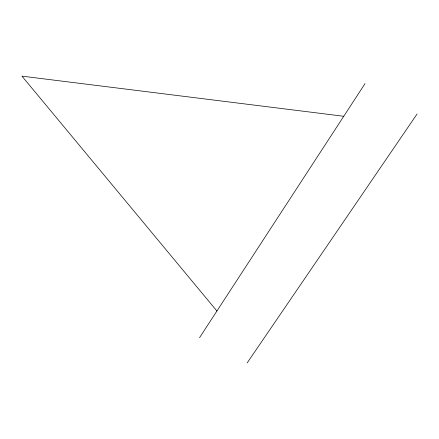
<?xml version="1.0" encoding="UTF-8"?>
<svg xmlns="http://www.w3.org/2000/svg" width="439" height="439" viewBox="0 0 439 439"><rect width="100%" height="100%" fill="white"/><g stroke="black" fill="none" stroke-linecap="round" stroke-linejoin="round"><path stroke-width="0.66" d="M199.547 337.684L365.05 83.58M247.206 362.861L417.05 114.03M343.753 116.275L21.95 76.139L216.915 311.021"/></g></svg>
